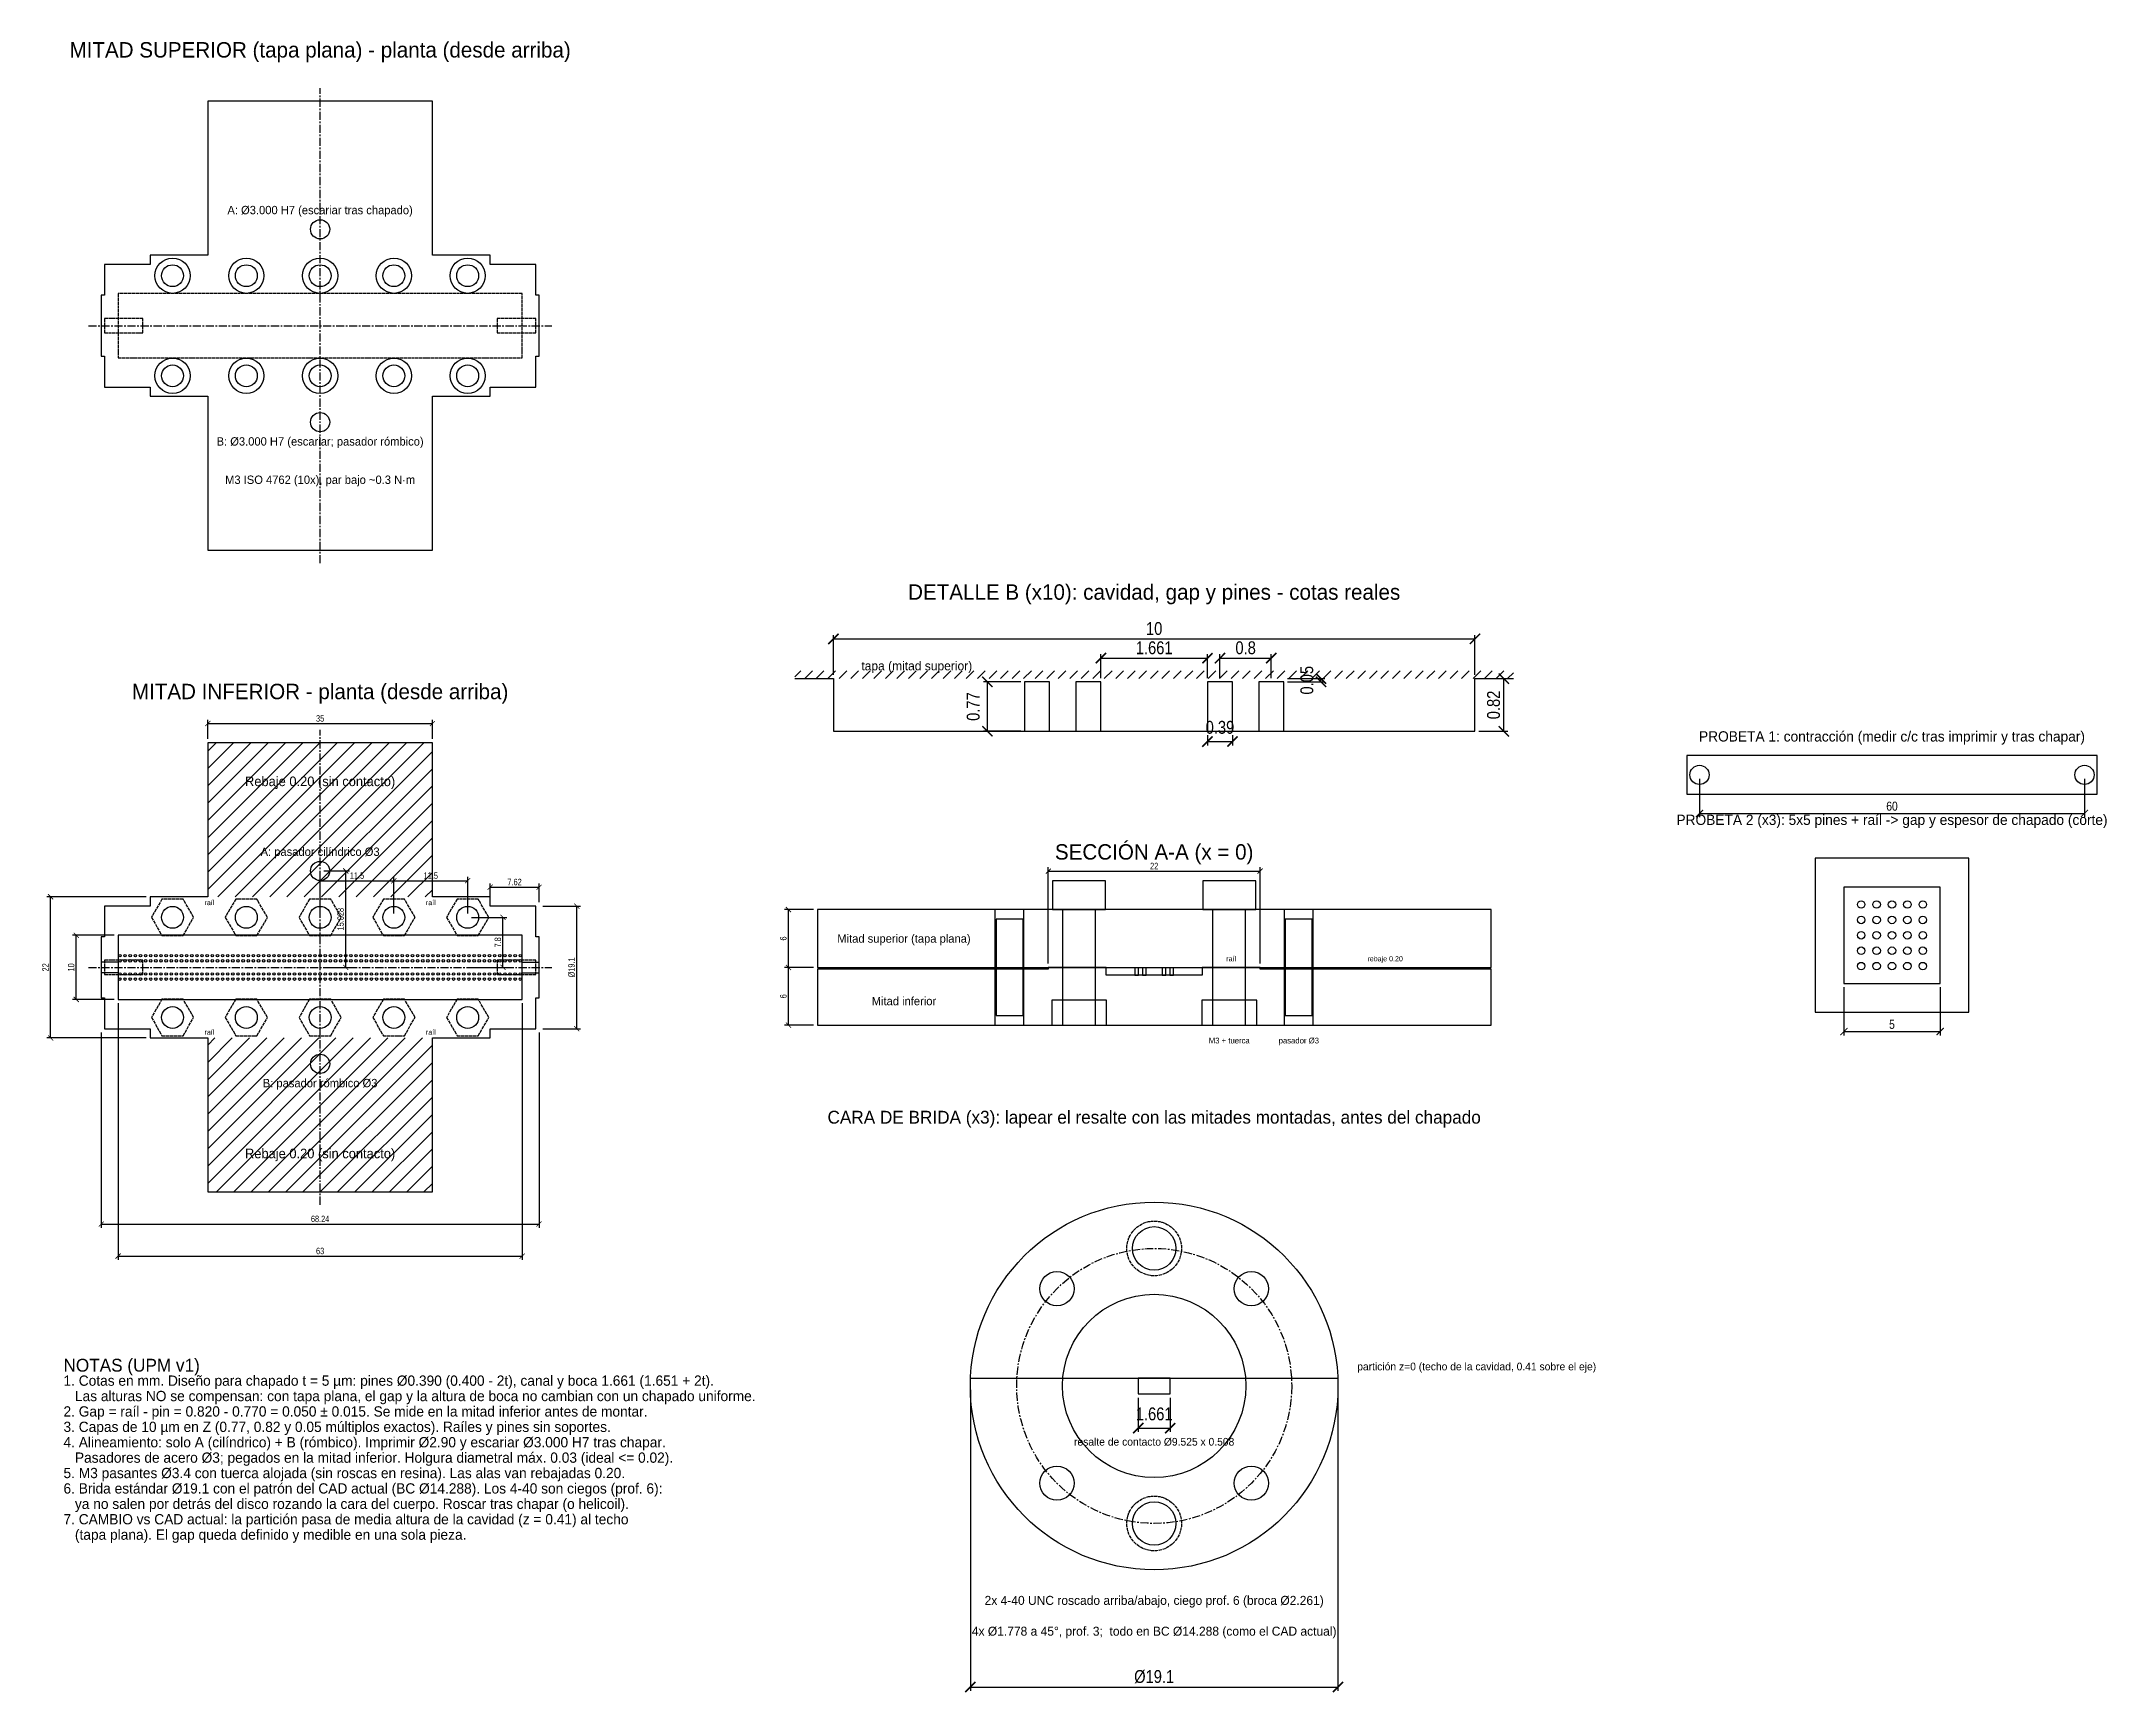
# Model space of a CAD drawing. Header units: millimetres. Extents: x -43 to 278, y -113 to 144.
import ezdxf
from ezdxf.enums import TextEntityAlignment as Align

# ---------------------------------------------------------------- set-up
doc = ezdxf.new("R2010")
doc.units = ezdxf.units.MM
doc.header["$LTSCALE"] = 0.4
doc.linetypes.add('CENTER', pattern=[5.08, 3.175, -0.635, 0.635, -0.635])
doc.linetypes.add('DASHED', pattern=[1.524, 1.27, -0.254])
for name, color, linetype in [('ALIGN', 3, 'CONTINUOUS'), ('CAVITY', 5, 'CONTINUOUS'), ('CENTER', 8, 'CENTER'), ('DIMS', 7, 'CONTINUOUS'), ('HARDWARE', 8, 'CONTINUOUS'), ('HIDDEN', 8, 'DASHED'), ('HOLES', 1, 'CONTINUOUS'), ('OUTLINE', 7, 'CONTINUOUS'), ('PINS', 6, 'CONTINUOUS'), ('RELIEF', 4, 'CONTINUOUS'), ('TEXT', 7, 'CONTINUOUS')]:
    doc.layers.add(name, color=color, linetype=linetype)
doc.styles.add('OpenSansCondensed-Light', font='OpenSansCondensed-Light.ttf')
doc.dimstyles.new('EZDXF', dxfattribs={"dimtxt": 0.25, "dimasz": 0.175, "dimexe": 0.375, "dimexo": 0.125, "dimgap": 0.1, "dimtad": 1, "dimlfac": 100, "dimzin": 12, "dimdsep": 46, "dimtxsty": 'OpenSansCondensed-Light', "dimblk": 'ARCHTICK', "dimcen": 2.5, "dimazin": 3, "dimtfac": 0.5, "dimtmove": 2, "dimatfit": 3})

# ---------------------------------------------------------------- blocks, each defined once
blk = doc.blocks.new('_ARCHTICK')
at = {"color": 0, "linetype": 'BYBLOCK', "const_width": 0.15}
blk.add_lwpolyline([(-0.5, -0.5), (0.5, 0.5)], dxfattribs=at)

msp = doc.modelspace()

# ---------------------------------------------------------------- hatches: boundary and pattern name
at = {"layer": 'RELIEF'}
h = msp.add_hatch(dxfattribs=at)
h.set_pattern_fill('ANSI31', scale=0.6)
h.paths.add_polyline_path([(-17.5, 11), (17.5, 11), (17.5, 35), (-17.5, 35)])
h = msp.add_hatch(dxfattribs=at)
h.set_pattern_fill('ANSI31', scale=0.6)
h.paths.add_polyline_path([(-17.5, -11), (17.5, -11), (17.5, -35), (-17.5, -35)])
at = {"layer": 'TEXT'}
h = msp.add_hatch(dxfattribs=at)
h.set_pattern_fill('ANSI31', scale=0.4)
h.paths.add_polyline_path([(74, 45), (186, 45), (186, 46.2), (74, 46.2)])

# ---------------------------------------------------------------- linework, layer by layer
at = {"layer": 'ALIGN'}
for p, q in [((105.208, -9), (105.208, 9)), ((109.708, -9), (109.708, 9)), ((150.292, -9), (150.292, 9)), ((154.792, -9), (154.792, 9))]:
    msp.add_line(p, q, dxfattribs=at)
for points in [[(105.358, -7.5), (109.558, -7.5), (109.558, 7.5), (105.358, 7.5)], [(150.442, -7.5), (154.642, -7.5), (154.642, 7.5), (150.442, 7.5)]]:
    msp.add_lwpolyline(points, close=True, dxfattribs=at)
for centre, radius in [((0, 115.028), 1.5), ((0, 84.972), 1.5), ((215, 30), 1.5), ((275, 30), 1.5), ((0, 15.028), 1.5), ((0, -15.028), 1.5), ((114.8453, -50.0753), 2.667), ((145.1547, -50.0753), 2.667), ((114.8453, -80.3847), 2.667), ((145.1547, -80.3847), 2.667)]:
    msp.add_circle(centre, radius, dxfattribs=at)
at = {"layer": 'CAVITY'}
for p, q in [((-31.5, 0.8305), (-34.12, 0.8305)), ((31.5, 0.8305), (34.12, 0.8305)), ((-31.5, -0.8305), (-34.12, -0.8305)), ((31.5, -0.8305), (34.12, -0.8305))]:
    msp.add_line(p, q, dxfattribs=at)
for points in [[(237.5, -2.5), (252.5, -2.5), (252.5, 12.5), (237.5, 12.5)], [(-31.5, -5), (31.5, -5), (31.5, 5), (-31.5, 5)], [(127.5085, -66.46), (132.4915, -66.46), (132.4915, -64), (127.5085, -64)]]:
    msp.add_lwpolyline(points, close=True, dxfattribs=at)
at = {"layer": 'CENTER'}
for p, q in [((0, 63), (0, 137)), ((-36.12, 100), (36.12, 100)), ((0, -37), (0, 37)), ((-36.12, 0), (36.12, 0))]:
    msp.add_line(p, q, dxfattribs=at)
msp.add_circle((130, -65.23), 21.432, dxfattribs=at)
at = {"layer": 'HARDWARE'}
for points in [[(114.175, 9), (122.425, 9), (122.425, 13.5), (114.175, 13.5)], [(137.575, 9), (145.825, 9), (145.825, 13.5), (137.575, 13.5)]]:
    msp.add_lwpolyline(points, close=True, dxfattribs=at)
for centre in [(-23, 107.8), (-11.5, 107.8), (0, 107.8), (11.5, 107.8), (23, 107.8), (-23, 92.2), (-11.5, 92.2), (0, 92.2), (11.5, 92.2), (23, 92.2)]:
    msp.add_circle(centre, 2.75, dxfattribs=at)
at = {"layer": 'HIDDEN'}
for points in [[(-31.5, 95), (31.5, 95), (31.5, 105), (-31.5, 105)], [(-33.612, 98.8695), (-27.612, 98.8695), (-27.612, 101.1305), (-33.612, 101.1305)], [(27.612, 98.8695), (33.612, 98.8695), (33.612, 101.1305), (27.612, 101.1305)], [(-19.7091, 7.8), (-21.3546, 10.65), (-24.6454, 10.65), (-26.2909, 7.8), (-24.6454, 4.95), (-21.3546, 4.95)], [(-8.2091, 7.8), (-9.8546, 10.65), (-13.1454, 10.65), (-14.7909, 7.8), (-13.1454, 4.95), (-9.8546, 4.95)], [(3.2909, 7.8), (1.6454, 10.65), (-1.6454, 10.65), (-3.2909, 7.8), (-1.6454, 4.95), (1.6454, 4.95)], [(14.7909, 7.8), (13.1454, 10.65), (9.8546, 10.65), (8.2091, 7.8), (9.8546, 4.95), (13.1454, 4.95)], [(26.2909, 7.8), (24.6454, 10.65), (21.3546, 10.65), (19.7091, 7.8), (21.3546, 4.95), (24.6454, 4.95)], [(-33.612, -1.1305), (-27.612, -1.1305), (-27.612, 1.1305), (-33.612, 1.1305)], [(27.612, -1.1305), (33.612, -1.1305), (33.612, 1.1305), (27.612, 1.1305)], [(-19.7091, -7.8), (-21.3546, -4.95), (-24.6454, -4.95), (-26.2909, -7.8), (-24.6454, -10.65), (-21.3546, -10.65)], [(-8.2091, -7.8), (-9.8546, -4.95), (-13.1454, -4.95), (-14.7909, -7.8), (-13.1454, -10.65), (-9.8546, -10.65)], [(3.2909, -7.8), (1.6454, -4.95), (-1.6454, -4.95), (-3.2909, -7.8), (-1.6454, -10.65), (1.6454, -10.65)], [(14.7909, -7.8), (13.1454, -4.95), (9.8546, -4.95), (8.2091, -7.8), (9.8546, -10.65), (13.1454, -10.65)], [(26.2909, -7.8), (24.6454, -4.95), (21.3546, -4.95), (19.7091, -7.8), (21.3546, -10.65), (24.6454, -10.65)]]:
    msp.add_lwpolyline(points, close=True, dxfattribs=at)
for centre in [(130, -43.798), (130, -86.662)]:
    msp.add_circle(centre, 4.2675, dxfattribs=at)
at = {"layer": 'HOLES'}
for p, q in [((115.75, -9), (115.75, 9)), ((120.85, -9), (120.85, 9)), ((139.15, -9), (139.15, 9)), ((144.25, -9), (144.25, 9))]:
    msp.add_line(p, q, dxfattribs=at)
for points in [[(114.025, -9), (122.575, -9), (122.575, -5.1), (114.025, -5.1)], [(137.425, -9), (145.975, -9), (145.975, -5.1), (137.425, -5.1)]]:
    msp.add_lwpolyline(points, close=True, dxfattribs=at)
for centre, radius in [((-23, 107.8), 1.7), ((-11.5, 107.8), 1.7), ((0, 107.8), 1.7), ((11.5, 107.8), 1.7), ((23, 107.8), 1.7), ((-23, 92.2), 1.7), ((-11.5, 92.2), 1.7), ((0, 92.2), 1.7), ((11.5, 92.2), 1.7), ((23, 92.2), 1.7), ((-23, 7.8), 1.7), ((-11.5, 7.8), 1.7), ((0, 7.8), 1.7), ((11.5, 7.8), 1.7), ((23, 7.8), 1.7), ((-23, -7.8), 1.7), ((-11.5, -7.8), 1.7), ((0, -7.8), 1.7), ((11.5, -7.8), 1.7), ((23, -7.8), 1.7), ((130, -43.798), 3.3915), ((130, -86.662), 3.3915)]:
    msp.add_circle(centre, radius, dxfattribs=at)
at = {"layer": 'OUTLINE'}
msp.add_line((101.3764, -64), (158.6236, -64), dxfattribs=at)
for points in [[(-34.12, 95.2375), (-33.612, 95.2375), (-33.612, 90.45), (-26.5, 90.45), (-26.5, 89), (-17.5, 89), (-17.5, 65), (17.5, 65), (17.5, 89), (26.5, 89), (26.5, 90.45), (33.612, 90.45), (33.612, 95.2375), (34.12, 95.2375), (34.12, 104.7625), (33.612, 104.7625), (33.612, 109.55), (26.5, 109.55), (26.5, 111), (17.5, 111), (17.5, 135), (-17.5, 135), (-17.5, 111), (-26.5, 111), (-26.5, 109.55), (-33.612, 109.55), (-33.612, 104.7625), (-34.12, 104.7625)], [(-34.12, -4.7625), (-33.612, -4.7625), (-33.612, -9.55), (-26.5, -9.55), (-26.5, -11), (-17.5, -11), (-17.5, -35), (17.5, -35), (17.5, -11), (26.5, -11), (26.5, -9.55), (33.612, -9.55), (33.612, -4.7625), (34.12, -4.7625), (34.12, 4.7625), (33.612, 4.7625), (33.612, 9.55), (26.5, 9.55), (26.5, 11), (17.5, 11), (17.5, 35), (-17.5, 35), (-17.5, 11), (-26.5, 11), (-26.5, 9.55), (-33.612, 9.55), (-33.612, 4.7625), (-34.12, 4.7625)], [(213, 27), (277, 27), (277, 33), (213, 33)], [(233, -7), (257, -7), (257, 17), (233, 17)], [(77.5, 0), (182.5, 0), (182.5, 9), (77.5, 9)], [(77.5, -9), (182.5, -9), (182.5, -0.3), (146.5, -0.3), (146.5, 0), (137.5, 0), (137.5, -1.23), (122.5, -1.23), (122.5, 0), (113.5, 0), (113.5, -0.3), (77.5, -0.3)]]:
    msp.add_lwpolyline(points, close=True, dxfattribs=at)
msp.add_lwpolyline([(74, 45), (80, 45), (80, 36.8), (180, 36.8), (180, 45), (186, 45)], dxfattribs=at)
for radius in [28.65, 14.2875]:
    msp.add_circle((130, -65.23), radius, dxfattribs=at)
at = {"layer": 'PINS'}
for points in [[(109.795, 36.8), (113.695, 36.8), (113.695, 44.5), (109.795, 44.5)], [(117.795, 36.8), (121.695, 36.8), (121.695, 44.5), (117.795, 44.5)], [(138.305, 36.8), (142.205, 36.8), (142.205, 44.5), (138.305, 44.5)], [(146.305, 36.8), (150.205, 36.8), (150.205, 44.5), (146.305, 44.5)], [(126.9693, -1.23), (127.5542, -1.23), (127.5542, -0.075), (126.9693, -0.075)], [(128.1693, -1.23), (128.7543, -1.23), (128.7543, -0.075), (128.1693, -0.075)], [(131.2457, -1.23), (131.8307, -1.23), (131.8307, -0.075), (131.2457, -0.075)], [(132.4458, -1.23), (133.0308, -1.23), (133.0308, -0.075), (132.4458, -0.075)]]:
    msp.add_lwpolyline(points, close=True, dxfattribs=at)
for centre, radius in [((240.2, 9.8), 0.585), ((242.6, 9.8), 0.585), ((245, 9.8), 0.585), ((247.4, 9.8), 0.585), ((249.8, 9.8), 0.585), ((240.2, 7.4), 0.585), ((242.6, 7.4), 0.585), ((245, 7.4), 0.585), ((247.4, 7.4), 0.585), ((249.8, 7.4), 0.585), ((240.2, 5), 0.585), ((242.6, 5), 0.585), ((245, 5), 0.585), ((247.4, 5), 0.585), ((249.8, 5), 0.585), ((-31.2, 1.8255), 0.195), ((-31.2, 1.0255), 0.195), ((-30.4, 1.8255), 0.195), ((-30.4, 1.0255), 0.195), ((-29.6, 1.8255), 0.195), ((-29.6, 1.0255), 0.195), ((-28.8, 1.8255), 0.195), ((-28.8, 1.0255), 0.195), ((-28, 1.8255), 0.195), ((-28, 1.0255), 0.195), ((-27.2, 1.8255), 0.195), ((-27.2, 1.0255), 0.195), ((-26.4, 1.8255), 0.195), ((-26.4, 1.0255), 0.195), ((-25.6, 1.8255), 0.195), ((-25.6, 1.0255), 0.195), ((-24.8, 1.8255), 0.195), ((-24.8, 1.0255), 0.195), ((-24, 1.8255), 0.195), ((-24, 1.0255), 0.195), ((-23.2, 1.8255), 0.195), ((-23.2, 1.0255), 0.195), ((-22.4, 1.8255), 0.195), ((-22.4, 1.0255), 0.195), ((-21.6, 1.8255), 0.195), ((-21.6, 1.0255), 0.195), ((-20.8, 1.8255), 0.195), ((-20.8, 1.0255), 0.195), ((-20, 1.8255), 0.195), ((-20, 1.0255), 0.195), ((-19.2, 1.8255), 0.195), ((-19.2, 1.0255), 0.195), ((-18.4, 1.8255), 0.195), ((-18.4, 1.0255), 0.195), ((-17.6, 1.8255), 0.195), ((-17.6, 1.0255), 0.195), ((-16.8, 1.8255), 0.195), ((-16.8, 1.0255), 0.195), ((-16, 1.8255), 0.195), ((-16, 1.0255), 0.195), ((-15.2, 1.8255), 0.195), ((-15.2, 1.0255), 0.195), ((-14.4, 1.8255), 0.195), ((-14.4, 1.0255), 0.195), ((-13.6, 1.8255), 0.195), ((-13.6, 1.0255), 0.195), ((-12.8, 1.8255), 0.195), ((-12.8, 1.0255), 0.195), ((-12, 1.8255), 0.195), ((-12, 1.0255), 0.195), ((-11.2, 1.8255), 0.195), ((-11.2, 1.0255), 0.195), ((-10.4, 1.8255), 0.195), ((-10.4, 1.0255), 0.195), ((-9.6, 1.8255), 0.195), ((-9.6, 1.0255), 0.195), ((-8.8, 1.8255), 0.195), ((-8.8, 1.0255), 0.195), ((-8, 1.8255), 0.195), ((-8, 1.0255), 0.195), ((-7.2, 1.8255), 0.195), ((-7.2, 1.0255), 0.195), ((-6.4, 1.8255), 0.195), ((-6.4, 1.0255), 0.195), ((-5.6, 1.8255), 0.195), ((-5.6, 1.0255), 0.195), ((-4.8, 1.8255), 0.195), ((-4.8, 1.0255), 0.195), ((-4, 1.8255), 0.195), ((-4, 1.0255), 0.195), ((-3.2, 1.8255), 0.195), ((-3.2, 1.0255), 0.195), ((-2.4, 1.8255), 0.195), ((-2.4, 1.0255), 0.195), ((-1.6, 1.8255), 0.195), ((-1.6, 1.0255), 0.195), ((-0.8, 1.8255), 0.195), ((-0.8, 1.0255), 0.195), ((0, 1.8255), 0.195), ((0, 1.0255), 0.195), ((0.8, 1.8255), 0.195), ((0.8, 1.0255), 0.195), ((1.6, 1.8255), 0.195), ((1.6, 1.0255), 0.195), ((2.4, 1.8255), 0.195), ((2.4, 1.0255), 0.195), ((3.2, 1.8255), 0.195), ((3.2, 1.0255), 0.195), ((4, 1.8255), 0.195), ((4, 1.0255), 0.195), ((4.8, 1.8255), 0.195), ((4.8, 1.0255), 0.195), ((5.6, 1.8255), 0.195), ((5.6, 1.0255), 0.195), ((6.4, 1.8255), 0.195), ((6.4, 1.0255), 0.195), ((7.2, 1.8255), 0.195), ((7.2, 1.0255), 0.195), ((8, 1.8255), 0.195), ((8, 1.0255), 0.195), ((8.8, 1.8255), 0.195), ((8.8, 1.0255), 0.195), ((9.6, 1.8255), 0.195), ((9.6, 1.0255), 0.195), ((10.4, 1.8255), 0.195), ((10.4, 1.0255), 0.195), ((11.2, 1.8255), 0.195), ((11.2, 1.0255), 0.195), ((12, 1.8255), 0.195), ((12, 1.0255), 0.195), ((12.8, 1.8255), 0.195), ((12.8, 1.0255), 0.195), ((13.6, 1.8255), 0.195), ((13.6, 1.0255), 0.195), ((14.4, 1.8255), 0.195), ((14.4, 1.0255), 0.195), ((15.2, 1.8255), 0.195), ((15.2, 1.0255), 0.195), ((16, 1.8255), 0.195), ((16, 1.0255), 0.195), ((16.8, 1.8255), 0.195), ((16.8, 1.0255), 0.195), ((17.6, 1.8255), 0.195), ((17.6, 1.0255), 0.195), ((18.4, 1.8255), 0.195), ((18.4, 1.0255), 0.195), ((19.2, 1.8255), 0.195), ((19.2, 1.0255), 0.195), ((20, 1.8255), 0.195), ((20, 1.0255), 0.195), ((20.8, 1.8255), 0.195), ((20.8, 1.0255), 0.195), ((21.6, 1.8255), 0.195), ((21.6, 1.0255), 0.195), ((22.4, 1.8255), 0.195), ((22.4, 1.0255), 0.195), ((23.2, 1.8255), 0.195), ((23.2, 1.0255), 0.195), ((24, 1.8255), 0.195), ((24, 1.0255), 0.195), ((24.8, 1.8255), 0.195), ((24.8, 1.0255), 0.195), ((25.6, 1.8255), 0.195), ((25.6, 1.0255), 0.195), ((26.4, 1.8255), 0.195), ((26.4, 1.0255), 0.195), ((27.2, 1.8255), 0.195), ((27.2, 1.0255), 0.195), ((28, 1.8255), 0.195), ((28, 1.0255), 0.195), ((28.8, 1.8255), 0.195), ((28.8, 1.0255), 0.195), ((29.6, 1.8255), 0.195), ((29.6, 1.0255), 0.195), ((30.4, 1.8255), 0.195), ((30.4, 1.0255), 0.195), ((31.2, 1.8255), 0.195), ((31.2, 1.0255), 0.195), ((240.2, 2.6), 0.585), ((240.2, 0.2), 0.585), ((242.6, 2.6), 0.585), ((242.6, 0.2), 0.585), ((245, 2.6), 0.585), ((245, 0.2), 0.585), ((247.4, 2.6), 0.585), ((247.4, 0.2), 0.585), ((249.8, 2.6), 0.585), ((249.8, 0.2), 0.585), ((-31.2, -1.0255), 0.195), ((-31.2, -1.8255), 0.195), ((-30.4, -1.0255), 0.195), ((-30.4, -1.8255), 0.195), ((-29.6, -1.0255), 0.195), ((-29.6, -1.8255), 0.195), ((-28.8, -1.0255), 0.195), ((-28.8, -1.8255), 0.195), ((-28, -1.0255), 0.195), ((-28, -1.8255), 0.195), ((-27.2, -1.0255), 0.195), ((-27.2, -1.8255), 0.195), ((-26.4, -1.0255), 0.195), ((-26.4, -1.8255), 0.195), ((-25.6, -1.0255), 0.195), ((-25.6, -1.8255), 0.195), ((-24.8, -1.0255), 0.195), ((-24.8, -1.8255), 0.195), ((-24, -1.0255), 0.195), ((-24, -1.8255), 0.195), ((-23.2, -1.0255), 0.195), ((-23.2, -1.8255), 0.195), ((-22.4, -1.0255), 0.195), ((-22.4, -1.8255), 0.195), ((-21.6, -1.0255), 0.195), ((-21.6, -1.8255), 0.195), ((-20.8, -1.0255), 0.195), ((-20.8, -1.8255), 0.195), ((-20, -1.0255), 0.195), ((-20, -1.8255), 0.195), ((-19.2, -1.0255), 0.195), ((-19.2, -1.8255), 0.195), ((-18.4, -1.0255), 0.195), ((-18.4, -1.8255), 0.195), ((-17.6, -1.0255), 0.195), ((-17.6, -1.8255), 0.195), ((-16.8, -1.0255), 0.195), ((-16.8, -1.8255), 0.195), ((-16, -1.0255), 0.195), ((-16, -1.8255), 0.195), ((-15.2, -1.0255), 0.195), ((-15.2, -1.8255), 0.195), ((-14.4, -1.0255), 0.195), ((-14.4, -1.8255), 0.195), ((-13.6, -1.0255), 0.195), ((-13.6, -1.8255), 0.195), ((-12.8, -1.0255), 0.195), ((-12.8, -1.8255), 0.195), ((-12, -1.0255), 0.195), ((-12, -1.8255), 0.195), ((-11.2, -1.0255), 0.195), ((-11.2, -1.8255), 0.195), ((-10.4, -1.0255), 0.195), ((-10.4, -1.8255), 0.195), ((-9.6, -1.0255), 0.195), ((-9.6, -1.8255), 0.195), ((-8.8, -1.0255), 0.195), ((-8.8, -1.8255), 0.195), ((-8, -1.0255), 0.195), ((-8, -1.8255), 0.195), ((-7.2, -1.0255), 0.195), ((-7.2, -1.8255), 0.195), ((-6.4, -1.0255), 0.195), ((-6.4, -1.8255), 0.195), ((-5.6, -1.0255), 0.195), ((-5.6, -1.8255), 0.195), ((-4.8, -1.0255), 0.195), ((-4.8, -1.8255), 0.195), ((-4, -1.0255), 0.195), ((-4, -1.8255), 0.195), ((-3.2, -1.0255), 0.195), ((-3.2, -1.8255), 0.195), ((-2.4, -1.0255), 0.195), ((-2.4, -1.8255), 0.195), ((-1.6, -1.0255), 0.195), ((-1.6, -1.8255), 0.195), ((-0.8, -1.0255), 0.195), ((-0.8, -1.8255), 0.195), ((0, -1.0255), 0.195), ((0, -1.8255), 0.195), ((0.8, -1.0255), 0.195), ((0.8, -1.8255), 0.195), ((1.6, -1.0255), 0.195), ((1.6, -1.8255), 0.195), ((2.4, -1.0255), 0.195), ((2.4, -1.8255), 0.195), ((3.2, -1.0255), 0.195), ((3.2, -1.8255), 0.195), ((4, -1.0255), 0.195), ((4, -1.8255), 0.195), ((4.8, -1.0255), 0.195), ((4.8, -1.8255), 0.195), ((5.6, -1.0255), 0.195), ((5.6, -1.8255), 0.195), ((6.4, -1.0255), 0.195), ((6.4, -1.8255), 0.195), ((7.2, -1.0255), 0.195), ((7.2, -1.8255), 0.195), ((8, -1.0255), 0.195), ((8, -1.8255), 0.195), ((8.8, -1.0255), 0.195), ((8.8, -1.8255), 0.195), ((9.6, -1.0255), 0.195), ((9.6, -1.8255), 0.195), ((10.4, -1.0255), 0.195), ((10.4, -1.8255), 0.195), ((11.2, -1.0255), 0.195), ((11.2, -1.8255), 0.195), ((12, -1.0255), 0.195), ((12, -1.8255), 0.195), ((12.8, -1.0255), 0.195), ((12.8, -1.8255), 0.195), ((13.6, -1.0255), 0.195), ((13.6, -1.8255), 0.195), ((14.4, -1.0255), 0.195), ((14.4, -1.8255), 0.195), ((15.2, -1.0255), 0.195), ((15.2, -1.8255), 0.195), ((16, -1.0255), 0.195), ((16, -1.8255), 0.195), ((16.8, -1.0255), 0.195), ((16.8, -1.8255), 0.195), ((17.6, -1.0255), 0.195), ((17.6, -1.8255), 0.195), ((18.4, -1.0255), 0.195), ((18.4, -1.8255), 0.195), ((19.2, -1.0255), 0.195), ((19.2, -1.8255), 0.195), ((20, -1.0255), 0.195), ((20, -1.8255), 0.195), ((20.8, -1.0255), 0.195), ((20.8, -1.8255), 0.195), ((21.6, -1.0255), 0.195), ((21.6, -1.8255), 0.195), ((22.4, -1.0255), 0.195), ((22.4, -1.8255), 0.195), ((23.2, -1.0255), 0.195), ((23.2, -1.8255), 0.195), ((24, -1.0255), 0.195), ((24, -1.8255), 0.195), ((24.8, -1.0255), 0.195), ((24.8, -1.8255), 0.195), ((25.6, -1.0255), 0.195), ((25.6, -1.8255), 0.195), ((26.4, -1.0255), 0.195), ((26.4, -1.8255), 0.195), ((27.2, -1.0255), 0.195), ((27.2, -1.8255), 0.195), ((28, -1.0255), 0.195), ((28, -1.8255), 0.195), ((28.8, -1.0255), 0.195), ((28.8, -1.8255), 0.195), ((29.6, -1.0255), 0.195), ((29.6, -1.8255), 0.195), ((30.4, -1.0255), 0.195), ((30.4, -1.8255), 0.195), ((31.2, -1.0255), 0.195), ((31.2, -1.8255), 0.195)]:
    msp.add_circle(centre, radius, dxfattribs=at)

# ---------------------------------------------------------------- texts
at = {"layer": 'ALIGN'}
for s, p in [('A: Ø3.000 H7 (escariar tras chapado)', (0, 118.028)), ('B: Ø3.000 H7 (escariar; pasador rómbico)', (0, 81.972)), ('A: pasador cilíndrico Ø3', (0, 18.028)), ('B: pasador rómbico Ø3', (0, -18.028))]:
    msp.add_text(s, height=1.3, dxfattribs=at).set_placement(p, align=Align.MIDDLE_CENTER)
at = {"layer": 'TEXT'}
for s, height, p in [('MITAD SUPERIOR (tapa plana) - planta (desde arriba)', 2.4, (0, 143)), ('M3 ISO 4762 (10x), par bajo ~0.3 N·m', 1.3, (0, 76)), ('DETALLE B (x10): cavidad, gap y pines - cotas reales', 2.4, (130, 58.5)), ('tapa (mitad superior)', 1.4, (93, 47)), ('MITAD INFERIOR - planta (desde arriba)', 2.4, (0, 43)), ('PROBETA 1: contracción (medir c/c tras imprimir y tras chapar)', 1.6, (245, 36)), ('Rebaje 0.20 (sin contacto)', 1.5, (0, 29)), ('PROBETA 2 (x3): 5x5 pines + raíl -> gap y espesor de chapado (corte)', 1.6, (245, 23)), ('SECCIÓN A-A (x = 0)', 2.4, (130, 18)), ('raíl', 0.8, (-17.25, 10.1)), ('raíl', 0.8, (17.25, 10.1)), ('Mitad superior (tapa plana)', 1.3, (91, 4.5)), ('raíl', 0.8, (142, 1.35)), ('rebaje 0.20', 0.8, (166, 1.35)), ('Mitad inferior', 1.3, (91, -5.25)), ('raíl', 0.8, (-17.25, -10.1)), ('raíl', 0.8, (17.25, -10.1)), ('M3 + tuerca', 0.9, (141.7, -11.4)), ('pasador Ø3', 0.9, (152.542, -11.4)), ('CARA DE BRIDA (x3): lapear el resalte con las mitades montadas, antes del chapado', 2, (130, -23.35)), ('Rebaje 0.20 (sin contacto)', 1.5, (0, -29)), ('resalte de contacto Ø9.525 x 0.508', 1.2, (130, -73.93)), ('2x 4-40 UNC roscado arriba/abajo, ciego prof. 6 (broca Ø2.261)', 1.4, (130, -98.65)), ('4x Ø1.778 a 45°, prof. 3;  todo en BC Ø14.288 (como el CAD actual)', 1.4, (130, -103.45))]:
    msp.add_text(s, height=height, dxfattribs=at).set_placement(p, align=Align.MIDDLE_CENTER)
for s, height, p in [('NOTAS (UPM v1)', 2, (-40, -62)), ('1. Cotas en mm. Diseño para chapado t = 5 µm: pines Ø0.390 (0.400 - 2t), canal y boca 1.661 (1.651 + 2t).', 1.6, (-40, -64.4)), ('partición z=0 (techo de la cavidad, 0.41 sobre el eje)', 1.2, (161.65, -62.2)), ('   Las alturas NO se compensan: con tapa plana, el gap y la altura de boca no cambian con un chapado uniforme.', 1.6, (-40, -66.8)), ('3. Capas de 10 µm en Z (0.77, 0.82 y 0.05 múltiplos exactos). Raíles y pines sin soportes.', 1.6, (-40, -71.6)), ('2. Gap = raíl - pin = 0.820 - 0.770 = 0.050 ± 0.015. Se mide en la mitad inferior antes de montar.', 1.6, (-40, -69.2)), ('4. Alineamiento: solo A (cilíndrico) + B (rómbico). Imprimir Ø2.90 y escariar Ø3.000 H7 tras chapar.', 1.6, (-40, -74)), ('   Pasadores de acero Ø3; pegados en la mitad inferior. Holgura diametral máx. 0.03 (ideal <= 0.02).', 1.6, (-40, -76.4)), ('5. M3 pasantes Ø3.4 con tuerca alojada (sin roscas en resina). Las alas van rebajadas 0.20.', 1.6, (-40, -78.8)), ('6. Brida estándar Ø19.1 con el patrón del CAD actual (BC Ø14.288). Los 4-40 son ciegos (prof. 6):', 1.6, (-40, -81.2)), ('   ya no salen por detrás del disco rozando la cara del cuerpo. Roscar tras chapar (o helicoil).', 1.6, (-40, -83.6)), ('7. CAMBIO vs CAD actual: la partición pasa de media altura de la cavidad (z = 0.41) al techo', 1.6, (-40, -86)), ('   (tapa plana). El gap queda definido y medible en una sola pieza.', 1.6, (-40, -88.4))]:
    msp.add_text(s, height=height, dxfattribs=at).set_placement(p, align=Align.MIDDLE_LEFT)

# ---------------------------------------------------------------- dimensions: what is measured, and where the dimension line sits
at = {"layer": 'DIMS'}
for base, p1, p2, override in [((80, 51.2), (80, 45), (180, 45), {"dimtxt": 2, "dimasz": 1.6, "dimexe": 0.6, "dimexo": 0.6, "dimgap": 0.6, "dimdec": 3, "dimlfac": 0.1, "dimzin": 8}), ((121.695, 48.2), (121.695, 44.5), (138.305, 44.5), {"dimtxt": 2, "dimasz": 1.6, "dimexe": 0.6, "dimexo": 0.6, "dimgap": 0.6, "dimdec": 3, "dimlfac": 0.1, "dimzin": 8}), ((140.255, 48.2), (140.255, 44.5), (148.255, 44.5), {"dimtxt": 2, "dimasz": 1.6, "dimexe": 0.6, "dimexo": 0.6, "dimgap": 0.6, "dimdec": 3, "dimlfac": 0.1, "dimzin": 8}), ((-17.5, 38), (-17.5, 35), (17.5, 35), {"dimtxt": 1, "dimasz": 0.8, "dimexe": 0.6, "dimexo": 0.6, "dimgap": 0.3, "dimdec": 3, "dimlfac": 1, "dimzin": 8}), ((138.305, 35.2), (138.305, 36.8), (142.205, 36.8), {"dimtxt": 2, "dimasz": 1.6, "dimexe": 0.6, "dimexo": 0.6, "dimgap": 0.6, "dimdec": 3, "dimlfac": 0.1, "dimzin": 8}), ((215, 24), (215, 30), (275, 30), {"dimtxt": 1.4, "dimasz": 1.12, "dimexe": 0.6, "dimexo": 0.6, "dimgap": 0.42, "dimdec": 3, "dimlfac": 1, "dimzin": 8}), ((113.5, 15), (113.5, 0), (146.5, 0), {"dimtxt": 1, "dimasz": 0.8, "dimexe": 0.6, "dimexo": 0.6, "dimgap": 0.3, "dimdec": 3, "dimlfac": 0.666667, "dimzin": 8}), ((0, 13.5), (0, 7.8), (11.5, 7.8), {"dimtxt": 1, "dimasz": 0.8, "dimexe": 0.6, "dimexo": 0.6, "dimgap": 0.3, "dimdec": 3, "dimlfac": 1, "dimzin": 8}), ((11.5, 13.5), (11.5, 7.8), (23, 7.8), {"dimtxt": 1, "dimasz": 0.8, "dimexe": 0.6, "dimexo": 0.6, "dimgap": 0.3, "dimdec": 3, "dimlfac": 1, "dimzin": 8}), ((26.5, 12.5), (26.5, 9.55), (34.12, 9.55), {"dimtxt": 1, "dimasz": 0.8, "dimexe": 0.6, "dimexo": 0.6, "dimgap": 0.3, "dimdec": 3, "dimlfac": 1, "dimzin": 8}), ((237.5, -10), (237.5, -2.5), (252.5, -2.5), {"dimtxt": 1.4, "dimasz": 1.12, "dimexe": 0.6, "dimexo": 0.6, "dimgap": 0.42, "dimdec": 3, "dimlfac": 0.333333, "dimzin": 8}), ((-31.5, -45), (-31.5, -5), (31.5, -5), {"dimtxt": 1, "dimasz": 0.8, "dimexe": 0.6, "dimexo": 0.6, "dimgap": 0.3, "dimdec": 3, "dimlfac": 1, "dimzin": 8}), ((-34.12, -40), (-34.12, -9.55), (34.12, -9.55), {"dimtxt": 1, "dimasz": 0.8, "dimexe": 0.6, "dimexo": 0.6, "dimgap": 0.3, "dimdec": 3, "dimlfac": 1, "dimzin": 8}), ((127.5085, -71.8), (127.5085, -66.46), (132.4915, -66.46), {"dimtxt": 2, "dimasz": 1.6, "dimexe": 0.6, "dimexo": 0.6, "dimgap": 0.6, "dimdec": 3, "dimlfac": 0.333333, "dimzin": 8})]:
    msp.add_linear_dim(base=base, p1=p1, p2=p2, dimstyle='EZDXF', override=override, dxfattribs=at).render()
for base, p1, p2, override in [((104, 36.8), (109.795, 36.8), (109.795, 44.5), {"dimtxt": 2, "dimasz": 1.6, "dimexe": 0.6, "dimexo": 0.6, "dimgap": 0.6, "dimdec": 3, "dimlfac": 0.1, "dimzin": 8}), ((156, 44.5), (150.205, 44.5), (150.205, 45), {"dimtxt": 2, "dimasz": 1.6, "dimexe": 0.6, "dimexo": 0.6, "dimgap": 0.6, "dimdec": 3, "dimlfac": 0.1, "dimzin": 8}), ((184.5, 36.8), (180, 36.8), (180, 45), {"dimtxt": 2, "dimasz": 1.6, "dimexe": 0.6, "dimexo": 0.6, "dimgap": 0.6, "dimdec": 3, "dimlfac": 0.1, "dimzin": 8}), ((4, 0), (0, 0), (0, 15.028), {"dimtxt": 1, "dimasz": 0.8, "dimexe": 0.6, "dimexo": 0.6, "dimgap": 0.3, "dimdec": 3, "dimlfac": 1, "dimzin": 8}), ((-42, -11), (-26.5, -11), (-26.5, 11), {"dimtxt": 1, "dimasz": 0.8, "dimexe": 0.6, "dimexo": 0.6, "dimgap": 0.3, "dimdec": 3, "dimlfac": 1, "dimzin": 8}), ((28.5, 0), (23, 0), (23, 7.8), {"dimtxt": 1, "dimasz": 0.8, "dimexe": 0.6, "dimexo": 0.6, "dimgap": 0.3, "dimdec": 3, "dimlfac": 1, "dimzin": 8}), ((73, 0), (77.5, 0), (77.5, 9), {"dimtxt": 1, "dimasz": 0.8, "dimexe": 0.6, "dimexo": 0.6, "dimgap": 0.3, "dimdec": 3, "dimlfac": 0.666667, "dimzin": 8}), ((-38, -5), (-31.5, -5), (-31.5, 5), {"dimtxt": 1, "dimasz": 0.8, "dimexe": 0.6, "dimexo": 0.6, "dimgap": 0.3, "dimdec": 3, "dimlfac": 1, "dimzin": 8}), ((73, -9), (77.5, -9), (77.5, 0), {"dimtxt": 1, "dimasz": 0.8, "dimexe": 0.6, "dimexo": 0.6, "dimgap": 0.3, "dimdec": 3, "dimlfac": 0.666667, "dimzin": 8})]:
    msp.add_linear_dim(base=base, p1=p1, p2=p2, angle=90, dimstyle='EZDXF', override=override, dxfattribs=at).render()
msp.add_linear_dim(base=(40, -9.55), p1=(34.12, -9.55), p2=(34.12, 9.55), angle=90, text='Ø<>', dimstyle='EZDXF', override={"dimtxt": 1, "dimasz": 0.8, "dimexe": 0.6, "dimexo": 0.6, "dimgap": 0.3, "dimdec": 3, "dimlfac": 1, "dimzin": 8}, dxfattribs=at).render()
msp.add_linear_dim(base=(101.35, -112.15), p1=(101.35, -65.23), p2=(158.65, -65.23), text='Ø<>', dimstyle='EZDXF', override={"dimtxt": 2, "dimasz": 1.6, "dimexe": 0.6, "dimexo": 0.6, "dimgap": 0.6, "dimdec": 3, "dimlfac": 0.333333, "dimzin": 8}, dxfattribs=at).render()

doc.saveas('drawing.dxf')
